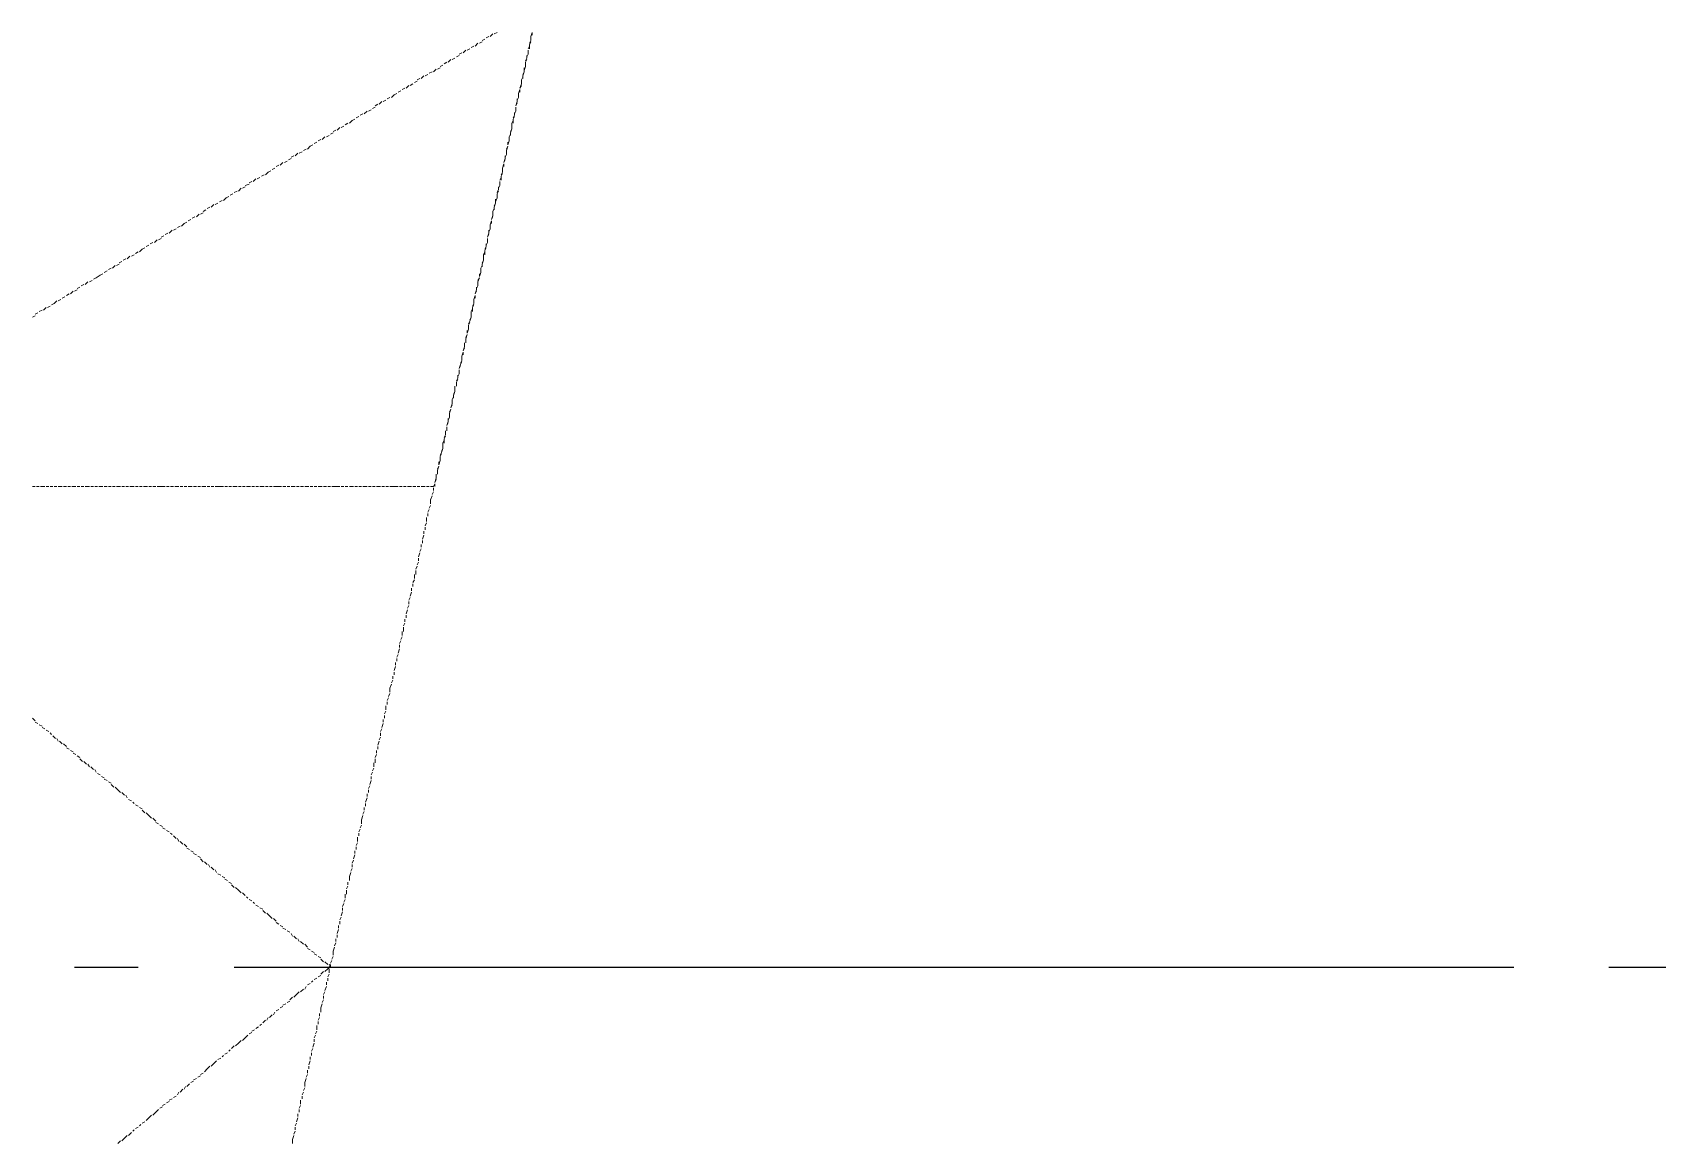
# Model space of a CAD drawing. Extents: x 8 to 21351, y 0 to 420.
# Drawn here: x 15726.35 to 15751.75, y 200.55 to 217.91 of the extents above; entities that cross this region are included whole.
import ezdxf

# ---------------------------------------------------------------- set-up
doc = ezdxf.new("R2010")
doc.units = 0

msp = doc.modelspace()

# ---------------------------------------------------------------- linework, layer by layer
at = {"color": 7, "lineweight": 5}
for p, q in [((15733.212, 217.678), (15733.255, 217.699)), ((15733.276, 217.699), (15733.318, 217.742)), ((15733.339, 217.742), (15733.382, 217.763)), ((15733.382, 217.784), (15733.424, 217.805)), ((15733.445, 217.826), (15733.488, 217.847)), ((15733.509, 217.847), (15733.551, 217.89)), ((15733.572, 217.89), (15733.615, 217.911)), ((15734.101, 217.657), (15734.123, 217.699)), ((15734.144, 217.784), (15734.123, 217.742)), ((15734.123, 217.72), (15734.144, 217.763)), ((15734.123, 217.72), (15734.123, 217.657)), ((15734.144, 217.847), (15734.165, 217.911)), ((15734.144, 217.847), (15734.144, 217.805)), ((15734.144, 217.784), (15734.144, 217.826)), ((15734.165, 217.911), (15734.165, 217.869)), ((15732.789, 217.424), (15732.831, 217.445)), ((15732.853, 217.445), (15732.895, 217.488)), ((15732.916, 217.488), (15732.958, 217.509)), ((15732.98, 217.53), (15733.022, 217.551)), ((15733.022, 217.572), (15733.064, 217.593)), ((15733.085, 217.593), (15733.128, 217.636)), ((15733.149, 217.636), (15733.191, 217.657)), ((15734.08, 217.509), (15734.059, 217.466)), ((15734.059, 217.445), (15734.08, 217.488)), ((15734.059, 217.445), (15734.059, 217.382)), ((15734.059, 217.382), (15734.059, 217.424)), ((15734.101, 217.572), (15734.08, 217.53)), ((15734.08, 217.509), (15734.08, 217.551)), ((15734.101, 217.572), (15734.101, 217.636)), ((15734.101, 217.636), (15734.101, 217.593)), ((15732.366, 217.17), (15732.408, 217.191)), ((15732.429, 217.191), (15732.472, 217.233)), ((15732.493, 217.233), (15732.535, 217.255)), ((15732.556, 217.276), (15732.599, 217.297)), ((15732.62, 217.297), (15732.662, 217.339)), ((15732.683, 217.339), (15732.726, 217.361)), ((15732.726, 217.382), (15732.768, 217.403)), ((15733.996, 217.17), (15734.017, 217.212)), ((15733.996, 217.17), (15733.996, 217.128)), ((15734.017, 217.233), (15734.038, 217.297)), ((15734.038, 217.297), (15734.017, 217.255)), ((15734.017, 217.233), (15734.017, 217.191)), ((15734.059, 217.382), (15734.038, 217.318)), ((15734.038, 217.297), (15734.038, 217.361)), ((15731.964, 216.895), (15732.006, 216.937)), ((15732.006, 216.937), (15732.048, 216.958)), ((15732.069, 216.98), (15732.112, 217.001)), ((15732.133, 217.022), (15732.175, 217.043)), ((15732.196, 217.043), (15732.239, 217.085)), ((15732.26, 217.085), (15732.302, 217.107)), ((15732.323, 217.128), (15732.366, 217.149)), ((15733.953, 216.958), (15733.974, 217.022)), ((15733.953, 216.958), (15733.953, 216.916)), ((15733.953, 216.895), (15733.953, 216.937)), ((15733.996, 217.107), (15733.974, 217.043)), ((15733.974, 217.043), (15733.996, 217.085)), ((15733.974, 217.022), (15733.974, 216.98)), ((15733.996, 217.107), (15733.996, 217.149)), ((15731.54, 216.641), (15731.583, 216.683)), ((15731.604, 216.683), (15731.646, 216.704)), ((15731.667, 216.726), (15731.71, 216.747)), ((15731.71, 216.768), (15731.752, 216.789)), ((15731.773, 216.789), (15731.815, 216.831)), ((15731.837, 216.831), (15731.879, 216.852)), ((15731.9, 216.874), (15731.942, 216.895)), ((15733.911, 216.683), (15733.89, 216.641)), ((15733.89, 216.62), (15733.89, 216.662)), ((15733.932, 216.831), (15733.911, 216.768)), ((15733.911, 216.768), (15733.932, 216.81)), ((15733.911, 216.683), (15733.911, 216.747)), ((15733.911, 216.747), (15733.911, 216.704)), ((15733.953, 216.895), (15733.932, 216.852)), ((15733.932, 216.831), (15733.932, 216.874)), ((15731.117, 216.387), (15731.159, 216.429)), ((15731.18, 216.429), (15731.223, 216.45)), ((15731.244, 216.471), (15731.286, 216.493)), ((15731.307, 216.493), (15731.35, 216.535)), ((15731.35, 216.535), (15731.392, 216.556)), ((15731.413, 216.577), (15731.456, 216.599)), ((15731.477, 216.62), (15731.519, 216.641)), ((15733.826, 216.345), (15733.847, 216.408)), ((15733.847, 216.408), (15733.826, 216.366)), ((15733.847, 216.493), (15733.869, 216.535)), ((15733.847, 216.493), (15733.847, 216.429)), ((15733.847, 216.408), (15733.847, 216.471)), ((15733.89, 216.62), (15733.869, 216.577)), ((15733.869, 216.556), (15733.89, 216.599)), ((15733.869, 216.556), (15733.869, 216.493)), ((15730.694, 216.133), (15730.736, 216.154)), ((15730.757, 216.175), (15730.799, 216.196)), ((15730.821, 216.218), (15730.863, 216.239)), ((15730.884, 216.239), (15730.926, 216.281)), ((15730.948, 216.281), (15730.99, 216.302)), ((15731.011, 216.323), (15731.053, 216.345)), ((15731.053, 216.366), (15731.096, 216.387)), ((15733.805, 216.218), (15733.784, 216.154)), ((15733.784, 216.154), (15733.784, 216.196)), ((15733.805, 216.281), (15733.826, 216.323)), ((15733.805, 216.281), (15733.805, 216.239)), ((15733.805, 216.218), (15733.805, 216.26)), ((15733.826, 216.345), (15733.826, 216.302)), ((15730.291, 215.879), (15730.334, 215.9)), ((15730.355, 215.921), (15730.397, 215.942)), ((15730.397, 215.964), (15730.44, 215.985)), ((15730.461, 215.985), (15730.503, 216.027)), ((15730.524, 216.027), (15730.567, 216.048)), ((15730.588, 216.069), (15730.63, 216.09)), ((15730.651, 216.09), (15730.694, 216.133)), ((15733.742, 215.942), (15733.72, 215.879)), ((15733.72, 215.879), (15733.742, 215.921)), ((15733.763, 216.006), (15733.742, 215.964)), ((15733.742, 215.942), (15733.742, 215.985)), ((15733.763, 216.069), (15733.784, 216.133)), ((15733.784, 216.133), (15733.763, 216.09)), ((15733.763, 216.069), (15733.763, 216.027)), ((15733.763, 216.006), (15733.763, 216.048)), ((15729.868, 215.625), (15729.91, 215.646)), ((15729.932, 215.667), (15729.974, 215.688)), ((15729.995, 215.688), (15730.037, 215.731)), ((15730.037, 215.731), (15730.08, 215.752)), ((15730.101, 215.773), (15730.143, 215.794)), ((15730.164, 215.815), (15730.207, 215.836)), ((15730.228, 215.836), (15730.27, 215.879)), ((15733.657, 215.604), (15733.678, 215.646)), ((15733.699, 215.731), (15733.678, 215.688)), ((15733.678, 215.667), (15733.699, 215.709)), ((15733.678, 215.667), (15733.678, 215.604)), ((15733.699, 215.794), (15733.72, 215.858)), ((15733.699, 215.794), (15733.699, 215.752)), ((15733.699, 215.731), (15733.699, 215.773)), ((15733.72, 215.858), (15733.72, 215.815)), ((15729.445, 215.371), (15729.487, 215.392)), ((15729.508, 215.413), (15729.551, 215.434)), ((15729.572, 215.434), (15729.614, 215.477)), ((15729.635, 215.477), (15729.678, 215.498)), ((15729.678, 215.519), (15729.741, 215.54)), ((15729.741, 215.561), (15729.783, 215.583)), ((15729.805, 215.583), (15729.847, 215.625)), ((15733.636, 215.456), (15733.615, 215.413)), ((15733.615, 215.392), (15733.636, 215.434)), ((15733.615, 215.392), (15733.615, 215.328)), ((15733.657, 215.519), (15733.636, 215.477)), ((15733.636, 215.456), (15733.636, 215.498)), ((15733.657, 215.519), (15733.657, 215.583)), ((15733.657, 215.583), (15733.657, 215.54)), ((15729.021, 215.117), (15729.064, 215.138)), ((15729.085, 215.159), (15729.127, 215.18)), ((15729.148, 215.18), (15729.191, 215.223)), ((15729.212, 215.223), (15729.254, 215.244)), ((15729.275, 215.265), (15729.318, 215.286)), ((15729.339, 215.286), (15729.381, 215.328)), ((15729.381, 215.328), (15729.424, 215.35)), ((15733.551, 215.117), (15733.572, 215.159)), ((15733.572, 215.18), (15733.593, 215.244)), ((15733.593, 215.244), (15733.572, 215.202)), ((15733.572, 215.18), (15733.572, 215.138)), ((15733.615, 215.328), (15733.593, 215.265)), ((15733.593, 215.244), (15733.593, 215.307)), ((15733.615, 215.328), (15733.615, 215.371)), ((15728.619, 214.863), (15728.662, 214.884)), ((15728.683, 214.884), (15728.725, 214.926)), ((15728.725, 214.926), (15728.767, 214.947)), ((15728.789, 214.969), (15728.831, 214.99)), ((15728.852, 215.011), (15728.894, 215.032)), ((15728.916, 215.032), (15728.958, 215.075)), ((15728.979, 215.075), (15729.021, 215.096)), ((15733.509, 214.905), (15733.53, 214.969)), ((15733.509, 214.905), (15733.509, 214.863)), ((15733.509, 214.842), (15733.509, 214.884)), ((15733.551, 215.053), (15733.53, 214.99)), ((15733.53, 214.99), (15733.551, 215.032)), ((15733.53, 214.969), (15733.53, 214.926)), ((15733.551, 215.117), (15733.551, 215.075)), ((15733.551, 215.053), (15733.551, 215.096)), ((15728.196, 214.609), (15728.238, 214.63)), ((15728.259, 214.63), (15728.302, 214.672)), ((15728.323, 214.672), (15728.365, 214.693)), ((15728.365, 214.715), (15728.408, 214.736)), ((15728.429, 214.757), (15728.471, 214.778)), ((15728.492, 214.778), (15728.535, 214.821)), ((15728.556, 214.821), (15728.598, 214.842)), ((15733.466, 214.63), (15733.445, 214.588)), ((15733.488, 214.778), (15733.466, 214.715)), ((15733.466, 214.715), (15733.488, 214.757)), ((15733.466, 214.63), (15733.466, 214.693)), ((15733.466, 214.693), (15733.466, 214.651)), ((15733.509, 214.842), (15733.488, 214.799)), ((15733.488, 214.778), (15733.488, 214.821)), ((15727.773, 214.355), (15727.815, 214.376)), ((15727.836, 214.376), (15727.878, 214.418)), ((15727.9, 214.418), (15727.942, 214.44)), ((15727.963, 214.461), (15728.005, 214.482)), ((15728.027, 214.482), (15728.069, 214.524)), ((15728.069, 214.524), (15728.111, 214.545)), ((15728.132, 214.566), (15728.175, 214.588)), ((15733.403, 214.44), (15733.424, 214.482)), ((15733.403, 214.44), (15733.403, 214.376)), ((15733.403, 214.355), (15733.403, 214.418)), ((15733.445, 214.566), (15733.424, 214.524)), ((15733.424, 214.503), (15733.445, 214.545)), ((15733.424, 214.503), (15733.424, 214.44)), ((15733.445, 214.566), (15733.445, 214.609)), ((15727.349, 214.08), (15727.413, 214.122)), ((15727.413, 214.122), (15727.455, 214.143)), ((15727.476, 214.164), (15727.519, 214.185)), ((15727.54, 214.207), (15727.582, 214.228)), ((15727.603, 214.228), (15727.646, 214.27)), ((15727.667, 214.27), (15727.709, 214.291)), ((15727.709, 214.312), (15727.751, 214.334)), ((15733.361, 214.164), (15733.339, 214.101)), ((15733.339, 214.101), (15733.339, 214.143)), ((15733.361, 214.228), (15733.382, 214.27)), ((15733.361, 214.228), (15733.361, 214.185)), ((15733.361, 214.164), (15733.361, 214.207)), ((15733.382, 214.291), (15733.403, 214.355)), ((15733.403, 214.355), (15733.382, 214.312)), ((15733.382, 214.291), (15733.382, 214.249)), ((15726.947, 213.826), (15726.989, 213.868)), ((15727.011, 213.868), (15727.053, 213.889)), ((15727.053, 213.91), (15727.095, 213.931)), ((15727.116, 213.953), (15727.159, 213.974)), ((15727.18, 213.974), (15727.222, 214.016)), ((15727.243, 214.016), (15727.286, 214.037)), ((15727.307, 214.059), (15727.349, 214.08)), ((15733.297, 213.889), (15733.276, 213.826)), ((15733.276, 213.826), (15733.297, 213.868)), ((15733.318, 213.953), (15733.297, 213.91)), ((15733.297, 213.889), (15733.297, 213.931)), ((15733.318, 214.016), (15733.339, 214.08)), ((15733.339, 214.08), (15733.318, 214.037)), ((15733.318, 214.016), (15733.318, 213.974)), ((15733.318, 213.953), (15733.318, 213.995)), ((15726.524, 213.572), (15726.566, 213.614)), ((15726.587, 213.614), (15726.63, 213.635)), ((15726.651, 213.656), (15726.693, 213.678)), ((15726.693, 213.678), (15726.735, 213.72)), ((15726.757, 213.72), (15726.799, 213.741)), ((15726.82, 213.762), (15726.862, 213.783)), ((15726.884, 213.804), (15726.926, 213.826)), ((15733.255, 213.678), (15733.234, 213.635)), ((15733.234, 213.614), (15733.255, 213.656)), ((15733.234, 213.614), (15733.234, 213.55)), ((15733.255, 213.741), (15733.276, 213.804)), ((15733.255, 213.741), (15733.255, 213.699)), ((15733.255, 213.678), (15733.255, 213.72)), ((15733.276, 213.804), (15733.276, 213.762)), ((15726.354, 213.466), (15726.397, 213.487)), ((15726.397, 213.508), (15726.439, 213.529)), ((15726.46, 213.55), (15726.503, 213.572)), ((15733.191, 213.402), (15733.17, 213.36)), ((15733.17, 213.339), (15733.191, 213.381)), ((15733.191, 213.402), (15733.212, 213.466)), ((15733.212, 213.466), (15733.191, 213.423)), ((15733.212, 213.55), (15733.234, 213.593)), ((15733.212, 213.55), (15733.212, 213.487)), ((15733.212, 213.466), (15733.212, 213.529)), ((15733.128, 213.127), (15733.149, 213.191)), ((15733.149, 213.191), (15733.128, 213.148)), ((15733.128, 213.127), (15733.128, 213.085)), ((15733.128, 213.064), (15733.128, 213.106)), ((15733.17, 213.275), (15733.149, 213.212)), ((15733.149, 213.212), (15733.149, 213.254)), ((15733.17, 213.339), (15733.17, 213.297)), ((15733.17, 213.275), (15733.17, 213.318)), ((15733.064, 212.852), (15733.085, 212.916)), ((15733.064, 212.852), (15733.064, 212.81)), ((15733.107, 213), (15733.085, 212.937)), ((15733.085, 212.937), (15733.107, 212.979)), ((15733.085, 212.916), (15733.085, 212.873)), ((15733.107, 213.064), (15733.107, 213.021)), ((15733.107, 213), (15733.107, 213.042)), ((15733.043, 212.725), (15733.022, 212.661)), ((15733.022, 212.661), (15733.043, 212.704)), ((15733.022, 212.577), (15733.022, 212.64)), ((15733.022, 212.64), (15733.022, 212.598)), ((15733.064, 212.788), (15733.043, 212.746)), ((15733.043, 212.725), (15733.064, 212.767)), ((15733.064, 212.788), (15733.064, 212.831)), ((15732.958, 212.386), (15732.958, 212.323)), ((15732.958, 212.302), (15732.958, 212.365)), ((15733.001, 212.513), (15732.98, 212.471)), ((15732.98, 212.45), (15733.001, 212.492)), ((15732.98, 212.45), (15732.98, 212.386)), ((15732.98, 212.386), (15732.98, 212.429)), ((15733.022, 212.577), (15733.001, 212.535)), ((15733.001, 212.513), (15733.001, 212.556)), ((15732.916, 212.111), (15732.895, 212.048)), ((15732.895, 212.048), (15732.916, 212.09)), ((15732.916, 212.175), (15732.937, 212.217)), ((15732.916, 212.175), (15732.916, 212.132)), ((15732.916, 212.111), (15732.916, 212.154)), ((15732.937, 212.238), (15732.958, 212.302)), ((15732.958, 212.302), (15732.937, 212.259)), ((15732.937, 212.238), (15732.937, 212.196)), ((15732.853, 211.836), (15732.831, 211.773)), ((15732.874, 211.899), (15732.853, 211.857)), ((15732.853, 211.836), (15732.853, 211.878)), ((15732.874, 211.963), (15732.895, 212.026)), ((15732.895, 212.026), (15732.874, 211.984)), ((15732.874, 211.963), (15732.874, 211.921)), ((15732.874, 211.899), (15732.874, 211.942)), ((15732.81, 211.624), (15732.789, 211.582)), ((15732.789, 211.561), (15732.81, 211.603)), ((15732.81, 211.688), (15732.81, 211.645)), ((15732.81, 211.624), (15732.81, 211.667)), ((15732.831, 211.773), (15732.853, 211.815)), ((15732.831, 211.688), (15732.831, 211.751)), ((15732.831, 211.751), (15732.831, 211.709)), ((15732.747, 211.349), (15732.726, 211.307)), ((15732.726, 211.286), (15732.747, 211.328)), ((15732.747, 211.349), (15732.768, 211.413)), ((15732.768, 211.413), (15732.747, 211.37)), ((15732.768, 211.497), (15732.789, 211.54)), ((15732.768, 211.497), (15732.768, 211.434)), ((15732.768, 211.413), (15732.768, 211.476)), ((15732.789, 211.561), (15732.789, 211.497)), ((15732.683, 211.074), (15732.704, 211.137)), ((15732.704, 211.137), (15732.683, 211.095)), ((15732.683, 211.074), (15732.683, 211.032)), ((15732.726, 211.222), (15732.704, 211.159)), ((15732.704, 211.159), (15732.704, 211.201)), ((15732.726, 211.286), (15732.726, 211.243)), ((15732.726, 211.222), (15732.726, 211.264)), ((15726.354, 210.82), (15726.397, 210.82)), ((15726.418, 210.82), (15726.46, 210.82)), ((15726.481, 210.82), (15726.545, 210.82)), ((15726.566, 210.82), (15726.608, 210.82)), ((15726.63, 210.82), (15726.672, 210.82)), ((15726.693, 210.82), (15726.735, 210.82)), ((15726.757, 210.82), (15726.82, 210.82)), ((15726.841, 210.82), (15726.884, 210.82)), ((15726.905, 210.82), (15726.947, 210.82)), ((15726.968, 210.82), (15727.032, 210.82)), ((15727.053, 210.82), (15727.095, 210.82)), ((15727.116, 210.82), (15727.159, 210.82)), ((15727.18, 210.82), (15727.243, 210.82)), ((15727.265, 210.82), (15727.307, 210.82)), ((15727.328, 210.82), (15727.37, 210.82)), ((15727.392, 210.82), (15727.455, 210.82)), ((15727.476, 210.82), (15727.519, 210.82)), ((15727.54, 210.82), (15727.582, 210.82)), ((15727.603, 210.82), (15727.646, 210.82)), ((15727.667, 210.82), (15727.73, 210.82)), ((15727.751, 210.82), (15727.794, 210.82)), ((15727.815, 210.82), (15727.857, 210.82)), ((15727.878, 210.82), (15727.942, 210.82)), ((15727.963, 210.82), (15728.005, 210.82)), ((15728.027, 210.82), (15728.069, 210.82)), ((15728.09, 210.82), (15728.154, 210.82)), ((15728.175, 210.82), (15728.217, 210.82)), ((15728.238, 210.82), (15728.281, 210.82)), ((15728.302, 210.82), (15728.365, 210.82)), ((15728.365, 210.82), (15728.429, 210.82)), ((15728.45, 210.82), (15728.492, 210.82)), ((15728.513, 210.82), (15728.556, 210.82)), ((15728.577, 210.82), (15728.64, 210.82)), ((15728.662, 210.82), (15728.704, 210.82)), ((15728.725, 210.82), (15728.767, 210.82)), ((15728.789, 210.82), (15728.852, 210.82)), ((15728.873, 210.82), (15728.916, 210.82)), ((15728.937, 210.82), (15728.979, 210.82)), ((15729, 210.82), (15729.064, 210.82)), ((15729.085, 210.82), (15729.127, 210.82)), ((15729.148, 210.82), (15729.191, 210.82)), ((15729.212, 210.82), (15729.275, 210.82)), ((15729.275, 210.82), (15729.339, 210.82)), ((15729.36, 210.82), (15729.402, 210.82)), ((15729.424, 210.82), (15729.466, 210.82)), ((15729.487, 210.82), (15729.551, 210.82)), ((15729.572, 210.82), (15729.614, 210.82)), ((15729.635, 210.82), (15729.678, 210.82)), ((15729.699, 210.82), (15729.762, 210.82)), ((15729.783, 210.82), (15729.826, 210.82)), ((15729.847, 210.82), (15729.889, 210.82)), ((15729.91, 210.82), (15729.974, 210.82)), ((15729.995, 210.82), (15730.037, 210.82)), ((15730.059, 210.82), (15730.101, 210.82)), ((15730.122, 210.82), (15730.186, 210.82)), ((15730.186, 210.82), (15730.249, 210.82)), ((15730.27, 210.82), (15730.313, 210.82)), ((15730.334, 210.82), (15730.376, 210.82)), ((15730.397, 210.82), (15730.461, 210.82)), ((15730.482, 210.82), (15730.524, 210.82)), ((15730.545, 210.82), (15730.588, 210.82)), ((15730.609, 210.82), (15730.672, 210.82)), ((15730.694, 210.82), (15730.736, 210.82)), ((15730.757, 210.82), (15730.799, 210.82)), ((15730.821, 210.82), (15730.884, 210.82)), ((15730.905, 210.82), (15730.948, 210.82)), ((15730.969, 210.82), (15731.011, 210.82)), ((15731.032, 210.82), (15731.096, 210.82)), ((15731.096, 210.82), (15731.159, 210.82)), ((15731.18, 210.82), (15731.223, 210.82)), ((15731.244, 210.82), (15731.286, 210.82)), ((15731.307, 210.82), (15731.371, 210.82)), ((15731.392, 210.82), (15731.434, 210.82)), ((15731.456, 210.82), (15731.498, 210.82)), ((15731.519, 210.82), (15731.583, 210.82)), ((15731.604, 210.82), (15731.646, 210.82)), ((15731.667, 210.82), (15731.71, 210.82)), ((15731.731, 210.82), (15731.794, 210.82)), ((15731.815, 210.82), (15731.858, 210.82)), ((15731.879, 210.82), (15731.921, 210.82)), ((15731.942, 210.82), (15732.006, 210.82)), ((15732.006, 210.82), (15732.069, 210.82)), ((15732.091, 210.82), (15732.133, 210.82)), ((15732.154, 210.82), (15732.196, 210.82)), ((15732.218, 210.82), (15732.281, 210.82)), ((15732.302, 210.82), (15732.345, 210.82)), ((15732.366, 210.82), (15732.408, 210.82)), ((15732.429, 210.82), (15732.493, 210.82)), ((15732.514, 210.82), (15732.556, 210.82)), ((15732.577, 210.82), (15732.62, 210.82)), ((15732.62, 210.82), (15732.641, 210.862)), ((15732.662, 210.947), (15732.641, 210.883)), ((15732.641, 210.883), (15732.662, 210.926)), ((15732.641, 210.862), (15732.641, 210.82)), ((15732.662, 211.011), (15732.662, 210.968)), ((15732.662, 210.947), (15732.662, 210.989)), ((15732.683, 211.011), (15732.683, 211.053)), ((15732.599, 210.672), (15732.577, 210.608)), ((15732.577, 210.608), (15732.577, 210.545)), ((15732.62, 210.735), (15732.599, 210.693)), ((15732.62, 210.799), (15732.62, 210.756)), ((15732.514, 210.333), (15732.514, 210.27)), ((15732.556, 210.46), (15732.535, 210.418)), ((15732.535, 210.397), (15732.535, 210.354)), ((15732.577, 210.524), (15732.556, 210.481)), ((15732.472, 210.058), (15732.45, 209.994)), ((15732.472, 210.121), (15732.472, 210.079)), ((15732.514, 210.249), (15732.493, 210.206)), ((15732.493, 210.185), (15732.493, 210.143)), ((15732.429, 209.846), (15732.408, 209.804)), ((15732.429, 209.91), (15732.429, 209.868)), ((15732.45, 209.973), (15732.45, 209.931)), ((15732.366, 209.571), (15732.345, 209.529)), ((15732.387, 209.635), (15732.366, 209.592)), ((15732.408, 209.783), (15732.387, 209.719)), ((15732.387, 209.698), (15732.387, 209.656)), ((15732.323, 209.359), (15732.302, 209.317)), ((15732.302, 209.296), (15732.302, 209.254)), ((15732.323, 209.444), (15732.323, 209.381)), ((15732.345, 209.508), (15732.345, 209.444)), ((15732.26, 209.084), (15732.239, 209.042)), ((15732.281, 209.169), (15732.26, 209.106)), ((15732.281, 209.232), (15732.281, 209.19)), ((15732.218, 208.894), (15732.196, 208.83)), ((15732.196, 208.809), (15732.196, 208.767)), ((15732.239, 208.957), (15732.218, 208.915)), ((15732.239, 209.021), (15732.239, 208.978)), ((15732.133, 208.555), (15732.133, 208.492)), ((15732.175, 208.682), (15732.154, 208.64)), ((15732.154, 208.619), (15732.154, 208.555)), ((15732.175, 208.746), (15732.175, 208.703)), ((15732.091, 208.28), (15732.069, 208.216)), ((15732.112, 208.407), (15732.091, 208.365)), ((15732.091, 208.343), (15732.091, 208.301)), ((15732.133, 208.47), (15732.112, 208.428)), ((15732.027, 208.068), (15732.027, 208.026)), ((15732.069, 208.195), (15732.048, 208.153)), ((15732.048, 208.132), (15732.048, 208.089)), ((15731.985, 207.793), (15731.964, 207.751)), ((15731.985, 207.857), (15731.985, 207.814)), ((15732.027, 208.005), (15732.006, 207.941)), ((15732.006, 207.92), (15732.006, 207.878)), ((15731.921, 207.518), (15731.9, 207.476)), ((15731.942, 207.582), (15731.921, 207.539)), ((15731.964, 207.73), (15731.942, 207.666)), ((15731.942, 207.666), (15731.942, 207.603)), ((15731.879, 207.306), (15731.858, 207.264)), ((15731.879, 207.391), (15731.879, 207.327)), ((15731.9, 207.454), (15731.9, 207.412)), ((15726.397, 207.158), (15726.354, 207.201)), ((15726.439, 207.116), (15726.397, 207.137)), ((15726.503, 207.073), (15726.46, 207.095)), ((15726.545, 207.031), (15726.503, 207.052)), ((15726.608, 206.989), (15726.566, 207.01)), ((15731.815, 207.031), (15731.794, 206.989)), ((15731.837, 207.116), (15731.815, 207.052)), ((15731.837, 207.179), (15731.837, 207.137)), ((15731.858, 207.243), (15731.858, 207.201)), ((15726.651, 206.946), (15726.63, 206.968)), ((15726.714, 206.883), (15726.672, 206.925)), ((15726.757, 206.841), (15726.735, 206.883)), ((15726.82, 206.798), (15726.778, 206.841)), ((15726.884, 206.756), (15726.841, 206.798)), ((15731.773, 206.841), (15731.752, 206.777)), ((15731.752, 206.756), (15731.752, 206.714)), ((15731.794, 206.904), (15731.773, 206.862)), ((15731.794, 206.968), (15731.794, 206.925)), ((15726.926, 206.714), (15726.884, 206.735)), ((15726.989, 206.671), (15726.947, 206.692)), ((15727.032, 206.629), (15726.989, 206.65)), ((15727.095, 206.587), (15727.053, 206.608)), ((15727.138, 206.523), (15727.095, 206.565)), ((15727.201, 206.481), (15727.159, 206.523)), ((15731.688, 206.502), (15731.688, 206.439)), ((15731.731, 206.629), (15731.71, 206.587)), ((15731.71, 206.565), (15731.71, 206.502)), ((15731.731, 206.692), (15731.731, 206.65)), ((15727.243, 206.439), (15727.222, 206.481)), ((15727.307, 206.396), (15727.265, 206.439)), ((15727.349, 206.354), (15727.328, 206.396)), ((15727.413, 206.311), (15727.37, 206.333)), ((15727.476, 206.269), (15727.434, 206.29)), ((15727.519, 206.227), (15727.476, 206.248)), ((15731.667, 206.354), (15731.646, 206.311)), ((15731.646, 206.29), (15731.646, 206.248)), ((15731.688, 206.417), (15731.667, 206.375)), ((15727.582, 206.185), (15727.54, 206.206)), ((15727.624, 206.121), (15727.582, 206.163)), ((15727.688, 206.079), (15727.646, 206.121)), ((15727.73, 206.036), (15727.688, 206.079)), ((15727.794, 205.994), (15727.751, 206.036)), ((15727.836, 205.952), (15727.815, 205.994)), ((15731.583, 206.015), (15731.583, 205.973)), ((15731.625, 206.142), (15731.604, 206.1)), ((15731.604, 206.079), (15731.604, 206.036)), ((15731.646, 206.227), (15731.625, 206.163)), ((15727.9, 205.909), (15727.857, 205.93)), ((15727.942, 205.867), (15727.921, 205.888)), ((15728.005, 205.825), (15727.963, 205.846)), ((15728.069, 205.782), (15728.027, 205.804)), ((15728.111, 205.719), (15728.069, 205.761)), ((15731.54, 205.74), (15731.519, 205.698)), ((15731.54, 205.804), (15731.54, 205.761)), ((15731.583, 205.952), (15731.561, 205.888)), ((15731.561, 205.867), (15731.561, 205.825)), ((15728.175, 205.677), (15728.132, 205.719)), ((15728.217, 205.634), (15728.175, 205.677)), ((15728.281, 205.592), (15728.238, 205.634)), ((15728.323, 205.549), (15728.281, 205.571)), ((15728.386, 205.507), (15728.344, 205.528)), ((15728.429, 205.465), (15728.386, 205.486)), ((15731.498, 205.528), (15731.477, 205.486)), ((15731.519, 205.677), (15731.498, 205.613)), ((15731.498, 205.613), (15731.498, 205.549)), ((15728.492, 205.423), (15728.45, 205.444)), ((15728.535, 205.38), (15728.513, 205.401)), ((15728.598, 205.317), (15728.556, 205.359)), ((15728.64, 205.274), (15728.619, 205.317)), ((15728.704, 205.232), (15728.662, 205.274)), ((15728.767, 205.19), (15728.725, 205.232)), ((15731.434, 205.253), (15731.413, 205.211)), ((15731.434, 205.338), (15731.434, 205.274)), ((15731.477, 205.465), (15731.456, 205.423)), ((15731.456, 205.401), (15731.456, 205.359)), ((15728.81, 205.147), (15728.767, 205.168)), ((15728.873, 205.105), (15728.831, 205.126)), ((15728.916, 205.063), (15728.873, 205.084)), ((15728.979, 205.02), (15728.937, 205.042)), ((15729.021, 204.957), (15728.979, 204.999)), ((15731.371, 204.978), (15731.35, 204.936)), ((15731.392, 205.063), (15731.371, 204.999)), ((15731.392, 205.126), (15731.392, 205.084)), ((15731.413, 205.19), (15731.413, 205.147)), ((15729.085, 204.915), (15729.043, 204.957)), ((15729.127, 204.872), (15729.106, 204.915)), ((15729.191, 204.83), (15729.148, 204.872)), ((15729.233, 204.787), (15729.212, 204.83)), ((15729.297, 204.745), (15729.254, 204.766)), ((15729.36, 204.703), (15729.318, 204.724)), ((15731.329, 204.787), (15731.307, 204.724)), ((15731.307, 204.724), (15731.307, 204.661)), ((15731.35, 204.851), (15731.329, 204.809)), ((15731.35, 204.915), (15731.35, 204.872)), ((15729.402, 204.661), (15729.36, 204.682)), ((15729.466, 204.618), (15729.424, 204.639)), ((15729.508, 204.555), (15729.466, 204.597)), ((15729.572, 204.512), (15729.529, 204.555)), ((15729.614, 204.47), (15729.572, 204.512)), ((15729.678, 204.428), (15729.635, 204.47)), ((15731.286, 204.576), (15731.265, 204.534)), ((15731.265, 204.512), (15731.265, 204.449)), ((15731.286, 204.639), (15731.286, 204.597)), ((15729.72, 204.385), (15729.699, 204.406)), ((15729.783, 204.343), (15729.741, 204.364)), ((15729.826, 204.301), (15729.805, 204.322)), ((15729.889, 204.258), (15729.847, 204.28)), ((15729.953, 204.216), (15729.91, 204.237)), ((15731.223, 204.301), (15731.202, 204.258)), ((15731.202, 204.237), (15731.202, 204.195)), ((15731.244, 204.364), (15731.223, 204.322)), ((15731.244, 204.449), (15731.244, 204.385)), ((15729.995, 204.152), (15729.953, 204.195)), ((15730.059, 204.11), (15730.016, 204.152)), ((15730.101, 204.068), (15730.059, 204.11)), ((15730.164, 204.025), (15730.122, 204.068)), ((15730.207, 203.983), (15730.164, 204.004)), ((15730.27, 203.941), (15730.228, 203.962)), ((15731.138, 203.962), (15731.138, 203.92)), ((15731.18, 204.089), (15731.159, 204.047)), ((15731.159, 204.025), (15731.159, 203.983)), ((15731.202, 204.174), (15731.18, 204.11)), ((15730.313, 203.899), (15730.27, 203.92)), ((15730.376, 203.856), (15730.334, 203.877)), ((15730.418, 203.793), (15730.397, 203.835)), ((15730.482, 203.75), (15730.44, 203.793)), ((15730.524, 203.708), (15730.503, 203.75)), ((15730.588, 203.666), (15730.545, 203.708)), ((15731.096, 203.75), (15731.096, 203.708)), ((15731.138, 203.899), (15731.117, 203.835)), ((15731.117, 203.814), (15731.117, 203.772)), ((15730.651, 203.623), (15730.609, 203.666)), ((15730.694, 203.581), (15730.651, 203.602)), ((15730.757, 203.539), (15730.715, 203.56)), ((15730.799, 203.496), (15730.757, 203.518)), ((15730.863, 203.454), (15730.821, 203.475)), ((15731.053, 203.475), (15731.032, 203.433)), ((15731.075, 203.623), (15731.053, 203.56)), ((15731.053, 203.56), (15731.053, 203.496)), ((15731.096, 203.687), (15731.075, 203.644)), ((15730.905, 203.391), (15730.863, 203.433)), ((15730.863, 203.2), (15730.905, 203.242)), ((15730.969, 203.348), (15730.926, 203.391)), ((15730.926, 203.242), (15730.969, 203.285)), ((15730.969, 203.285), (15731.011, 203.327)), ((15730.99, 203.2), (15730.969, 203.158)), ((15731.011, 203.327), (15730.99, 203.348)), ((15730.99, 203.285), (15730.99, 203.221)), ((15731.032, 203.412), (15731.011, 203.369)), ((15731.011, 203.348), (15731.011, 203.306)), ((15730.545, 202.925), (15730.588, 202.967)), ((15730.609, 202.967), (15730.63, 203.009)), ((15730.651, 203.031), (15730.694, 203.052)), ((15730.715, 203.073), (15730.736, 203.094)), ((15730.757, 203.115), (15730.799, 203.137)), ((15730.821, 203.158), (15730.863, 203.179)), ((15730.948, 203.009), (15730.926, 202.946)), ((15730.948, 203.073), (15730.948, 203.031)), ((15730.969, 203.137), (15730.969, 203.094)), ((15730.228, 202.671), (15730.27, 202.692)), ((15730.27, 202.713), (15730.313, 202.734)), ((15730.334, 202.756), (15730.376, 202.777)), ((15730.376, 202.798), (15730.418, 202.84)), ((15730.44, 202.84), (15730.482, 202.882)), ((15730.482, 202.882), (15730.524, 202.925)), ((15730.884, 202.734), (15730.863, 202.671)), ((15730.905, 202.798), (15730.884, 202.756)), ((15730.926, 202.925), (15730.905, 202.882)), ((15730.905, 202.861), (15730.905, 202.819)), ((15729.953, 202.438), (15729.995, 202.48)), ((15730.016, 202.48), (15730.037, 202.523)), ((15730.059, 202.523), (15730.101, 202.565)), ((15730.122, 202.565), (15730.143, 202.607)), ((15730.164, 202.629), (15730.207, 202.65)), ((15730.842, 202.523), (15730.821, 202.48)), ((15730.821, 202.459), (15730.821, 202.417)), ((15730.842, 202.586), (15730.842, 202.544)), ((15730.863, 202.671), (15730.863, 202.607)), ((15729.635, 202.163), (15729.678, 202.205)), ((15729.678, 202.205), (15729.72, 202.248)), ((15729.741, 202.269), (15729.783, 202.29)), ((15729.783, 202.311), (15729.826, 202.332)), ((15729.847, 202.353), (15729.889, 202.375)), ((15729.91, 202.396), (15729.932, 202.417)), ((15730.778, 202.248), (15730.757, 202.205)), ((15730.757, 202.184), (15730.757, 202.142)), ((15730.799, 202.311), (15730.778, 202.269)), ((15730.799, 202.396), (15730.799, 202.332)), ((15729.318, 201.909), (15729.339, 201.93)), ((15729.36, 201.951), (15729.402, 201.972)), ((15729.424, 201.994), (15729.445, 202.015)), ((15729.466, 202.036), (15729.508, 202.078)), ((15729.529, 202.078), (15729.572, 202.12)), ((15729.572, 202.12), (15729.614, 202.163)), ((15730.736, 202.036), (15730.715, 201.994)), ((15730.715, 201.972), (15730.715, 201.93)), ((15730.757, 202.12), (15730.736, 202.057)), ((15729.043, 201.676), (15729.085, 201.718)), ((15729.085, 201.718), (15729.127, 201.761)), ((15729.148, 201.761), (15729.191, 201.803)), ((15729.191, 201.803), (15729.233, 201.845)), ((15729.254, 201.867), (15729.297, 201.888)), ((15730.651, 201.697), (15730.651, 201.655)), ((15730.694, 201.845), (15730.672, 201.782)), ((15730.672, 201.761), (15730.672, 201.718)), ((15730.694, 201.909), (15730.694, 201.867)), ((15728.725, 201.401), (15728.746, 201.443)), ((15728.767, 201.443), (15728.81, 201.486)), ((15728.831, 201.507), (15728.873, 201.528)), ((15728.873, 201.549), (15728.916, 201.57)), ((15728.937, 201.591), (15728.979, 201.613)), ((15728.979, 201.634), (15729.021, 201.655)), ((15730.609, 201.422), (15730.588, 201.38)), ((15730.63, 201.57), (15730.609, 201.507)), ((15730.609, 201.507), (15730.609, 201.443)), ((15730.651, 201.634), (15730.63, 201.591)), ((15728.386, 201.147), (15728.429, 201.168)), ((15728.45, 201.189), (15728.492, 201.21)), ((15728.492, 201.232), (15728.535, 201.253)), ((15728.556, 201.274), (15728.598, 201.295)), ((15728.619, 201.316), (15728.64, 201.358)), ((15728.662, 201.358), (15728.704, 201.401)), ((15730.545, 201.232), (15730.545, 201.168)), ((15730.588, 201.358), (15730.567, 201.316)), ((15730.567, 201.295), (15730.567, 201.253)), ((15728.132, 200.914), (15728.175, 200.956)), ((15728.175, 200.956), (15728.217, 200.999)), ((15728.238, 200.999), (15728.281, 201.041)), ((15728.281, 201.041), (15728.323, 201.083)), ((15728.344, 201.105), (15728.386, 201.126)), ((15730.503, 200.956), (15730.482, 200.893)), ((15730.503, 201.02), (15730.503, 200.977)), ((15730.545, 201.147), (15730.524, 201.105)), ((15730.524, 201.083), (15730.524, 201.041)), ((15727.794, 200.639), (15727.836, 200.681)), ((15727.857, 200.681), (15727.9, 200.724)), ((15727.921, 200.745), (15727.942, 200.766)), ((15727.963, 200.787), (15728.005, 200.808)), ((15728.027, 200.829), (15728.048, 200.851)), ((15728.069, 200.872), (15728.111, 200.893)), ((15730.44, 200.681), (15730.418, 200.618)), ((15730.461, 200.745), (15730.44, 200.702)), ((15730.482, 200.872), (15730.461, 200.829)), ((15730.461, 200.808), (15730.461, 200.766)), ((15727.688, 200.554), (15727.73, 200.596)), ((15727.751, 200.596), (15727.794, 200.639)), ((15730.418, 200.618), (15730.418, 200.554))]:
    msp.add_line(p, q, dxfattribs=at)
at = {"lineweight": 25}
for p, q in [((15728.005, 203.306), (15727.011, 203.306)), ((15749.511, 203.306), (15729.508, 203.306)), ((15752.008, 203.306), (15750.992, 203.306))]:
    msp.add_line(p, q, dxfattribs=at)

doc.saveas('drawing.dxf')
